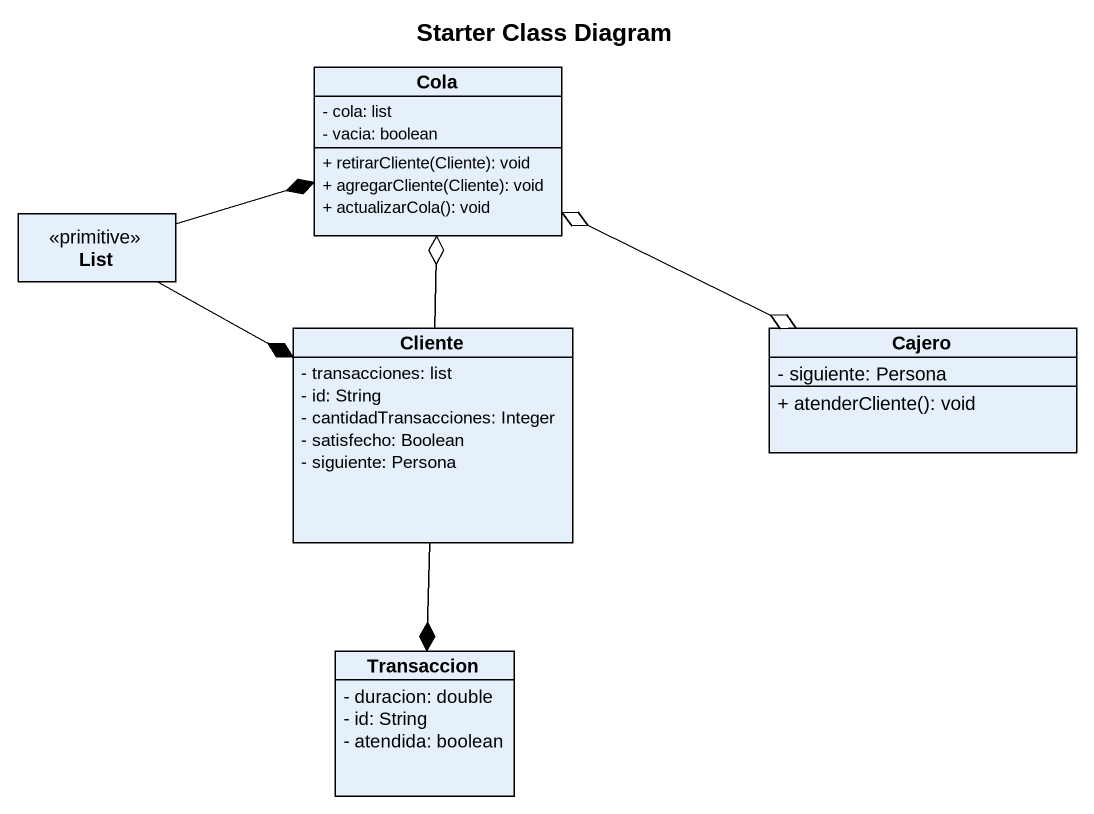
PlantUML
@startuml
title Starter Class Diagram
hide circle
hide empty members
skinparam classAttributeIconSize 0
class Cola {
  - cola: list
  - vacia: boolean
  + retirarCliente(Cliente): void
  + agregarCliente(Cliente): void
  + actualizarCola(): void
}
class List <<primitive>>
class Cliente {
  - transacciones: list
  - id: String
  - cantidadTransacciones: Integer
  - satisfecho: Boolean
  - siguiente: Persona
}
class Cajero {
  - siguiente: Persona
  + atenderCliente(): void
}
class Transaccion {
  - duracion: double
  - id: String
  - atendida: boolean
}
Cola -right-o Cajero
List -right-* Cola
List -right-* Cliente
Cliente -up-o Cola
Cliente --* Transaccion
Cajero -left-o Cola
@enduml
